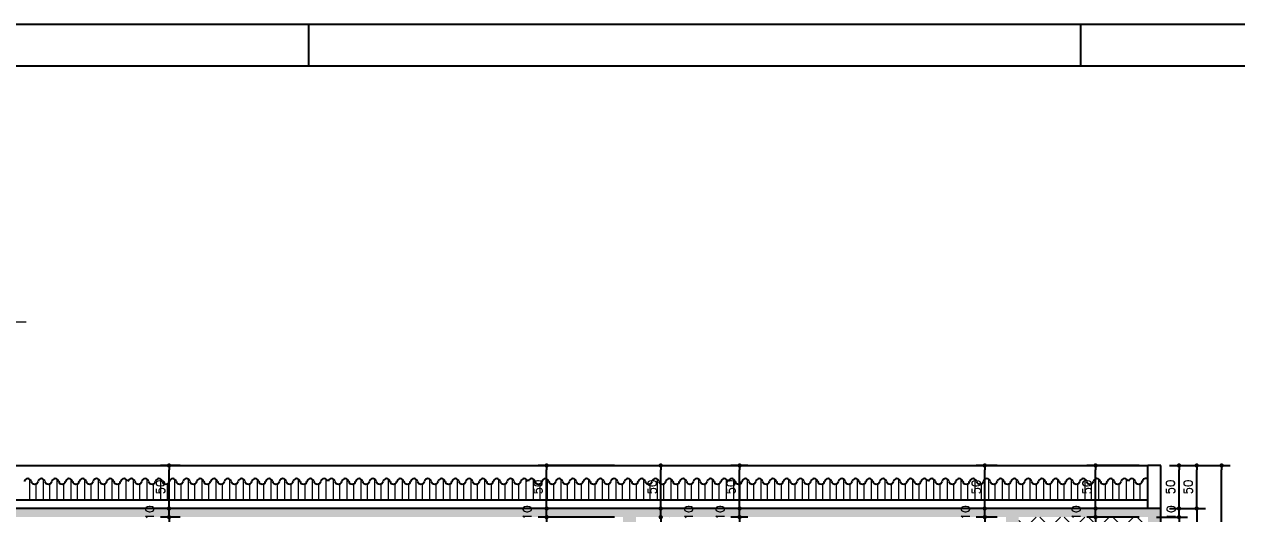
# Model space of a CAD drawing. Header units: inches. Extents: x 580771 to 672494, y 7715997 to 7829530.
# Drawn here: x 654479 to 655888, y 7719885 to 7720454 of the extents above; entities that cross this region are included whole.
import ezdxf

# ---------------------------------------------------------------- set-up
doc = ezdxf.new("R2010")
doc.units = ezdxf.units.IN
doc.header["$MEASUREMENT"] = 0
doc.header["$PDMODE"] = 2
for name, color, linetype, lineweight in [('ARQ-01', 1, 'Continuous', 13), ('COTAS', 7, 'Continuous', 0), ('LINHAS FINAS', 1, 'Continuous', 9)]:
    doc.layers.add(name, color=color, linetype=linetype, lineweight=lineweight)
for name, color, linetype in [('Block1', 1, 'Continuous'), ('NIVEL', 2, 'Continuous'), ('P01', 1, 'Continuous'), ('P02', 2, 'Continuous'), ('parede', 6, 'Continuous')]:
    doc.layers.add(name, color=color, linetype=linetype)
doc.styles.add('R80E50', font='romans.shx', dxfattribs={"height": 10})
doc.dimstyles.new('ARQ50', dxfattribs={"dimscale": 50, "dimtxt": 10, "dimasz": 0.1, "dimexe": 0.2, "dimexo": 0.2, "dimgap": 0.1, "dimtad": 1, "dimdec": 0, "dimzin": 12, "dimdsep": 46, "dimtxsty": 'R80E50', "dimblk1": 'DOT', "dimblk2": 'DOT', "dimsah": 1, "dimcen": 0.4, "dimclrd": 15, "dimclre": 15, "dimclrt": 3, "dimadec": 0, "dimazin": 0, "dimtfac": 1, "dimtdec": 0, "dimtmove": 2, "dimatfit": 3, "dimldrblk": 'DOT', "dimfxl": 0.2, "dimtolj": 1, "dimtzin": 12, "dimarcsym": 0})

# ---------------------------------------------------------------- blocks, each defined once
blk = doc.blocks.new('A0')
at = {"color": 0}
blk.add_lwpolyline([(2.5, 1), (2.5, 83.1), (117.9, 83.1), (117.9, 1)], close=True, dxfattribs=at)
at = {"layer": 'P02'}
blk.add_lwpolyline([(0, 0), (0, 84.1), (118.9, 84.1), (118.9, 0)], close=True, dxfattribs=at)
for points in [[(81.9, 84.1), (81.9, 83.1)], [(100.4, 84.1), (100.4, 83.1)]]:
    blk.add_lwpolyline(points, dxfattribs=at)
blk = doc.blocks.new('_DOT')
at = {"color": 0, "linetype": 'ByBlock'}
blk.add_line((-0.5, 0), (-1, 0), dxfattribs=at)
at = {"color": 0, "linetype": 'ByBlock', "const_width": 0.5}
blk.add_lwpolyline([(-0.25, 0, 1), (0.25, 0, 1)], format="xyb", close=True, dxfattribs=at)
blk = doc.blocks.new('*D566')
at = {"layer": 'Defpoints', "color": 0, "transparency": 16777216}
for p in [(655799.6, 7719891.6), (655820.8, 7719891.6), (655784.6, 7719881.6)]:
    blk.add_point(p, dxfattribs=at)
at = {"layer": 'parede', "color": 15, "lineweight": -2, "transparency": 16777216}
for p, q in [((655809.6, 7719891.6), (655830.8, 7719891.6)), ((655820.8, 7719896.6), (655820.8, 7719901.6)), ((655820.8, 7719881.6), (655820.8, 7719891.6)), ((655794.6, 7719881.6), (655830.8, 7719881.6)), ((655820.8, 7719876.6), (655820.8, 7719871.6))]:
    blk.add_line(p, q, dxfattribs=at)
at = {"layer": 'parede', "color": 15, "lineweight": -2, "transparency": 16777216, "xscale": 5, "yscale": 5, "zscale": 5}
for p, rotation in [((655820.8, 7719891.6), 270), ((655820.8, 7719881.6), 90)]:
    blk.add_blockref('_DOT', p, dxfattribs=dict(at, rotation=rotation))
at = {"layer": 'parede', "color": 3, "transparency": 16777216, "insert": (655811.7, 7719886.6), "char_height": 10, "attachment_point": 5, "rotation": 90, "style": 'R80E50'}
blk.add_mtext('\\A1;10', dxfattribs=at)
blk = doc.blocks.new('*D567')
at = {"layer": 'Defpoints', "color": 0, "transparency": 16777216}
for p in [(655799.6, 7719941.6), (655820.8, 7719941.6), (655799.6, 7719891.6)]:
    blk.add_point(p, dxfattribs=at)
at = {"layer": 'parede', "color": 15, "lineweight": -2, "transparency": 16777216}
for p, q in [((655809.6, 7719941.6), (655830.8, 7719941.6)), ((655820.8, 7719896.6), (655820.8, 7719936.6)), ((655809.6, 7719891.6), (655830.8, 7719891.6))]:
    blk.add_line(p, q, dxfattribs=at)
at = {"layer": 'parede', "color": 15, "lineweight": -2, "transparency": 16777216, "xscale": 5, "yscale": 5, "zscale": 5}
for p, rotation in [((655820.8, 7719941.6), 90), ((655820.8, 7719891.6), 270)]:
    blk.add_blockref('_DOT', p, dxfattribs=dict(at, rotation=rotation))
at = {"layer": 'parede', "color": 3, "transparency": 16777216, "insert": (655810.8, 7719916.6), "char_height": 10, "attachment_point": 5, "rotation": 90, "style": 'R80E50'}
blk.add_mtext('\\A1;50', dxfattribs=at)
blk = doc.blocks.new('*D568')
at = {"layer": 'Defpoints', "color": 0, "transparency": 16777216}
for p in [(655799.6, 7719891.6), (655799.6, 7719601.6), (655841.4, 7719601.6)]:
    blk.add_point(p, dxfattribs=at)
at = {"layer": 'parede', "color": 15, "lineweight": -2, "transparency": 16777216}
for p, q in [((655809.6, 7719891.6), (655851.4, 7719891.6)), ((655841.4, 7719886.6), (655841.4, 7719606.6)), ((655809.6, 7719601.6), (655851.4, 7719601.6))]:
    blk.add_line(p, q, dxfattribs=at)
at = {"layer": 'parede', "color": 15, "lineweight": -2, "transparency": 16777216, "xscale": 5, "yscale": 5, "zscale": 5}
for p, rotation in [((655841.4, 7719891.6), 90), ((655841.4, 7719601.6), 270)]:
    blk.add_blockref('_DOT', p, dxfattribs=dict(at, rotation=rotation))
at = {"layer": 'parede', "color": 3, "transparency": 16777216, "insert": (655831.4, 7719746.6), "char_height": 10, "attachment_point": 5, "rotation": 90, "style": 'R80E50'}
blk.add_mtext('\\A1;290', dxfattribs=at)
blk = doc.blocks.new('*D569')
at = {"layer": 'Defpoints', "color": 0, "transparency": 16777216}
for p in [(655799.6, 7719941.6), (655841.4, 7719941.6), (655799.6, 7719891.6)]:
    blk.add_point(p, dxfattribs=at)
at = {"layer": 'parede', "color": 15, "lineweight": -2, "transparency": 16777216}
for p, q in [((655809.6, 7719941.6), (655851.4, 7719941.6)), ((655841.4, 7719896.6), (655841.4, 7719936.6)), ((655809.6, 7719891.6), (655851.4, 7719891.6))]:
    blk.add_line(p, q, dxfattribs=at)
at = {"layer": 'parede', "color": 15, "lineweight": -2, "transparency": 16777216, "xscale": 5, "yscale": 5, "zscale": 5}
for p, rotation in [((655841.4, 7719941.6), 90), ((655841.4, 7719891.6), 270)]:
    blk.add_blockref('_DOT', p, dxfattribs=dict(at, rotation=rotation))
at = {"layer": 'parede', "color": 3, "transparency": 16777216, "insert": (655831.4, 7719916.6), "char_height": 10, "attachment_point": 5, "rotation": 90, "style": 'R80E50'}
blk.add_mtext('\\A1;50', dxfattribs=at)
blk = doc.blocks.new('*D571')
at = {"layer": 'Defpoints', "color": 0, "transparency": 16777216}
for p in [(655799.6, 7719941.6), (655870.3, 7719941.6), (655799.6, 7719296.6)]:
    blk.add_point(p, dxfattribs=at)
at = {"layer": 'parede', "color": 15, "lineweight": -2, "transparency": 16777216}
for p, q in [((655809.6, 7719941.6), (655880.3, 7719941.6)), ((655870.3, 7719301.6), (655870.3, 7719936.6)), ((655809.6, 7719296.6), (655880.3, 7719296.6))]:
    blk.add_line(p, q, dxfattribs=at)
at = {"layer": 'parede', "color": 15, "lineweight": -2, "transparency": 16777216, "xscale": 5, "yscale": 5, "zscale": 5}
for p, rotation in [((655870.3, 7719941.6), 90), ((655870.3, 7719296.6), 270)]:
    blk.add_blockref('_DOT', p, dxfattribs=dict(at, rotation=rotation))
at = {"layer": 'parede', "color": 3, "transparency": 16777216, "insert": (655860.3, 7719619.1), "char_height": 10, "attachment_point": 5, "rotation": 90, "style": 'R80E50'}
blk.add_mtext('\\A1;645', dxfattribs=at)
blk = doc.blocks.new('*D581')
at = {"layer": 'Defpoints', "color": 0, "transparency": 16777216}
for p in [(655723.8, 7719891.6), (655784.6, 7719891.6), (655784.6, 7719881.6)]:
    blk.add_point(p, dxfattribs=at)
at = {"layer": 'parede', "color": 15, "lineweight": -2, "transparency": 16777216}
for p, q in [((655774.6, 7719891.6), (655713.8, 7719891.6)), ((655723.8, 7719896.6), (655723.8, 7719901.6)), ((655723.8, 7719881.6), (655723.8, 7719891.6)), ((655774.6, 7719881.6), (655713.8, 7719881.6)), ((655723.8, 7719876.6), (655723.8, 7719871.6))]:
    blk.add_line(p, q, dxfattribs=at)
at = {"layer": 'parede', "color": 15, "lineweight": -2, "transparency": 16777216, "xscale": 5, "yscale": 5, "zscale": 5}
for p, rotation in [((655723.8, 7719891.6), 270), ((655723.8, 7719881.6), 90)]:
    blk.add_blockref('_DOT', p, dxfattribs=dict(at, rotation=rotation))
at = {"layer": 'parede', "color": 3, "transparency": 16777216, "insert": (655701.3, 7719886.6), "char_height": 10, "attachment_point": 5, "rotation": 90, "style": 'R80E50'}
blk.add_mtext('\\A1;10', dxfattribs=at)
blk = doc.blocks.new('*D582')
at = {"layer": 'Defpoints', "color": 0, "transparency": 16777216}
for p in [(655723.8, 7719941.6), (655784.6, 7719941.6), (655784.6, 7719891.6)]:
    blk.add_point(p, dxfattribs=at)
at = {"layer": 'parede', "color": 15, "lineweight": -2, "transparency": 16777216}
for p, q in [((655774.6, 7719941.6), (655713.8, 7719941.6)), ((655723.8, 7719896.6), (655723.8, 7719936.6)), ((655774.6, 7719891.6), (655713.8, 7719891.6))]:
    blk.add_line(p, q, dxfattribs=at)
at = {"layer": 'parede', "color": 15, "lineweight": -2, "transparency": 16777216, "xscale": 5, "yscale": 5, "zscale": 5}
for p, rotation in [((655723.8, 7719941.6), 90), ((655723.8, 7719891.6), 270)]:
    blk.add_blockref('_DOT', p, dxfattribs=dict(at, rotation=rotation))
at = {"layer": 'parede', "color": 3, "transparency": 16777216, "insert": (655713.8, 7719916.6), "char_height": 10, "attachment_point": 5, "rotation": 90, "style": 'R80E50'}
blk.add_mtext('\\A1;50', dxfattribs=at)
blk = doc.blocks.new('*D586')
at = {"layer": 'Defpoints', "color": 0, "transparency": 16777216}
for p in [(655595.1, 7719891.6), (655619.6, 7719891.6), (655619.6, 7719881.6)]:
    blk.add_point(p, dxfattribs=at)
at = {"layer": 'parede', "color": 15, "lineweight": -2, "transparency": 16777216}
for p, q in [((655609.6, 7719891.6), (655585.1, 7719891.6)), ((655595.1, 7719896.6), (655595.1, 7719901.6)), ((655595.1, 7719881.6), (655595.1, 7719891.6)), ((655609.6, 7719881.6), (655585.1, 7719881.6)), ((655595.1, 7719876.6), (655595.1, 7719871.6))]:
    blk.add_line(p, q, dxfattribs=at)
at = {"layer": 'parede', "color": 15, "lineweight": -2, "transparency": 16777216, "xscale": 5, "yscale": 5, "zscale": 5}
for p, rotation in [((655595.1, 7719891.6), 270), ((655595.1, 7719881.6), 90)]:
    blk.add_blockref('_DOT', p, dxfattribs=dict(at, rotation=rotation))
at = {"layer": 'parede', "color": 3, "transparency": 16777216, "insert": (655572.6, 7719886.6), "char_height": 10, "attachment_point": 5, "rotation": 90, "style": 'R80E50'}
blk.add_mtext('\\A1;10', dxfattribs=at)
blk = doc.blocks.new('*D587')
at = {"layer": 'Defpoints', "color": 0, "transparency": 16777216}
for p in [(655595.1, 7719941.6), (655619.6, 7719941.6), (655619.6, 7719891.6)]:
    blk.add_point(p, dxfattribs=at)
at = {"layer": 'parede', "color": 15, "lineweight": -2, "transparency": 16777216}
for p, q in [((655609.6, 7719941.6), (655585.1, 7719941.6)), ((655595.1, 7719896.6), (655595.1, 7719936.6)), ((655609.6, 7719891.6), (655585.1, 7719891.6))]:
    blk.add_line(p, q, dxfattribs=at)
at = {"layer": 'parede', "color": 15, "lineweight": -2, "transparency": 16777216, "xscale": 5, "yscale": 5, "zscale": 5}
for p, rotation in [((655595.1, 7719941.6), 90), ((655595.1, 7719891.6), 270)]:
    blk.add_blockref('_DOT', p, dxfattribs=dict(at, rotation=rotation))
at = {"layer": 'parede', "color": 3, "transparency": 16777216, "insert": (655585.1, 7719916.6), "char_height": 10, "attachment_point": 5, "rotation": 90, "style": 'R80E50'}
blk.add_mtext('\\A1;50', dxfattribs=at)
blk = doc.blocks.new('*D595')
at = {"layer": 'Defpoints', "color": 0, "transparency": 16777216}
for p in [(655310.1, 7719891.6), (655329.6, 7719891.6), (655329.6, 7719881.6)]:
    blk.add_point(p, dxfattribs=at)
at = {"layer": 'parede', "color": 15, "lineweight": -2, "transparency": 16777216}
for p, q in [((655319.6, 7719891.6), (655300.1, 7719891.6)), ((655310.1, 7719896.6), (655310.1, 7719901.6)), ((655310.1, 7719881.6), (655310.1, 7719891.6)), ((655319.6, 7719881.6), (655300.1, 7719881.6)), ((655310.1, 7719876.6), (655310.1, 7719871.6))]:
    blk.add_line(p, q, dxfattribs=at)
at = {"layer": 'parede', "color": 15, "lineweight": -2, "transparency": 16777216, "xscale": 5, "yscale": 5, "zscale": 5}
for p, rotation in [((655310.1, 7719891.6), 270), ((655310.1, 7719881.6), 90)]:
    blk.add_blockref('_DOT', p, dxfattribs=dict(at, rotation=rotation))
at = {"layer": 'parede', "color": 3, "transparency": 16777216, "insert": (655287.6, 7719886.6), "char_height": 10, "attachment_point": 5, "rotation": 90, "style": 'R80E50'}
blk.add_mtext('\\A1;10', dxfattribs=at)
blk = doc.blocks.new('*D596')
at = {"layer": 'Defpoints', "color": 0, "transparency": 16777216}
for p in [(655310.1, 7719941.6), (655329.6, 7719941.6), (655329.6, 7719891.6)]:
    blk.add_point(p, dxfattribs=at)
at = {"layer": 'parede', "color": 15, "lineweight": -2, "transparency": 16777216}
for p, q in [((655319.6, 7719941.6), (655300.1, 7719941.6)), ((655310.1, 7719896.6), (655310.1, 7719936.6)), ((655319.6, 7719891.6), (655300.1, 7719891.6))]:
    blk.add_line(p, q, dxfattribs=at)
at = {"layer": 'parede', "color": 15, "lineweight": -2, "transparency": 16777216, "xscale": 5, "yscale": 5, "zscale": 5}
for p, rotation in [((655310.1, 7719941.6), 90), ((655310.1, 7719891.6), 270)]:
    blk.add_blockref('_DOT', p, dxfattribs=dict(at, rotation=rotation))
at = {"layer": 'parede', "color": 3, "transparency": 16777216, "insert": (655300.1, 7719916.6), "char_height": 10, "attachment_point": 5, "rotation": 90, "style": 'R80E50'}
blk.add_mtext('\\A1;50', dxfattribs=at)
blk = doc.blocks.new('*D601')
at = {"layer": 'Defpoints', "color": 0, "transparency": 16777216}
for p in [(655218.5, 7719891.6), (655218.5, 7719891.6), (655218.5, 7719881.6)]:
    blk.add_point(p, dxfattribs=at)
at = {"layer": 'parede', "color": 15, "lineweight": -2, "transparency": 16777216}
for p, q in [((655218.5, 7719896.6), (655218.5, 7719901.6)), ((655218.5, 7719881.6), (655218.5, 7719891.6)), ((655228.5, 7719891.6), (655228.5, 7719891.6)), ((655228.5, 7719881.6), (655228.5, 7719881.6)), ((655218.5, 7719876.6), (655218.5, 7719871.6))]:
    blk.add_line(p, q, dxfattribs=at)
at = {"layer": 'parede', "color": 15, "lineweight": -2, "transparency": 16777216, "xscale": 5, "yscale": 5, "zscale": 5}
for p, rotation in [((655218.5, 7719891.6), 270), ((655218.5, 7719881.6), 90)]:
    blk.add_blockref('_DOT', p, dxfattribs=dict(at, rotation=rotation))
at = {"layer": 'parede', "color": 3, "transparency": 16777216, "insert": (655251, 7719886.6), "char_height": 10, "attachment_point": 5, "rotation": 90, "style": 'R80E50'}
blk.add_mtext('\\A1;10', dxfattribs=at)
blk = doc.blocks.new('*D602')
at = {"layer": 'Defpoints', "color": 0, "transparency": 16777216}
for p in [(655218.5, 7719941.6), (655218.5, 7719941.6), (655218.5, 7719891.6)]:
    blk.add_point(p, dxfattribs=at)
at = {"layer": 'parede', "color": 15, "lineweight": -2, "transparency": 16777216}
for p, q in [((655218.5, 7719896.6), (655218.5, 7719936.6)), ((655228.5, 7719941.6), (655228.5, 7719941.6)), ((655228.5, 7719891.6), (655228.5, 7719891.6))]:
    blk.add_line(p, q, dxfattribs=at)
at = {"layer": 'parede', "color": 15, "lineweight": -2, "transparency": 16777216, "xscale": 5, "yscale": 5, "zscale": 5}
for p, rotation in [((655218.5, 7719941.6), 90), ((655218.5, 7719891.6), 270)]:
    blk.add_blockref('_DOT', p, dxfattribs=dict(at, rotation=rotation))
at = {"layer": 'parede', "color": 3, "transparency": 16777216, "insert": (655208.5, 7719916.6), "char_height": 10, "attachment_point": 5, "rotation": 90, "style": 'R80E50'}
blk.add_mtext('\\A1;50', dxfattribs=at)
blk = doc.blocks.new('*D504')
at = {"layer": 'Defpoints', "color": 0, "transparency": 16777216}
for p in [(655085.9, 7719891.6), (655174.6, 7719891.6), (655174.6, 7719881.6)]:
    blk.add_point(p, dxfattribs=at)
at = {"layer": 'parede', "color": 15, "lineweight": -2, "transparency": 16777216}
for p, q in [((655164.6, 7719891.6), (655075.9, 7719891.6)), ((655085.9, 7719896.6), (655085.9, 7719901.6)), ((655085.9, 7719881.6), (655085.9, 7719891.6)), ((655164.6, 7719881.6), (655075.9, 7719881.6)), ((655085.9, 7719876.6), (655085.9, 7719871.6))]:
    blk.add_line(p, q, dxfattribs=at)
at = {"layer": 'parede', "color": 15, "lineweight": -2, "transparency": 16777216, "xscale": 5, "yscale": 5, "zscale": 5}
for p, rotation in [((655085.9, 7719891.6), 270), ((655085.9, 7719881.6), 90)]:
    blk.add_blockref('_DOT', p, dxfattribs=dict(at, rotation=rotation))
at = {"layer": 'parede', "color": 3, "transparency": 16777216, "insert": (655063.4, 7719886.6), "char_height": 10, "attachment_point": 5, "rotation": 90, "style": 'R80E50'}
blk.add_mtext('\\A1;10', dxfattribs=at)
blk = doc.blocks.new('*D505')
at = {"layer": 'Defpoints', "color": 0, "transparency": 16777216}
for p in [(655085.9, 7719941.6), (655174.6, 7719941.6), (655174.6, 7719891.6)]:
    blk.add_point(p, dxfattribs=at)
at = {"layer": 'parede', "color": 15, "lineweight": -2, "transparency": 16777216}
for p, q in [((655164.6, 7719941.6), (655075.9, 7719941.6)), ((655085.9, 7719896.6), (655085.9, 7719936.6)), ((655164.6, 7719891.6), (655075.9, 7719891.6))]:
    blk.add_line(p, q, dxfattribs=at)
at = {"layer": 'parede', "color": 15, "lineweight": -2, "transparency": 16777216, "xscale": 5, "yscale": 5, "zscale": 5}
for p, rotation in [((655085.9, 7719941.6), 90), ((655085.9, 7719891.6), 270)]:
    blk.add_blockref('_DOT', p, dxfattribs=dict(at, rotation=rotation))
at = {"layer": 'parede', "color": 3, "transparency": 16777216, "insert": (655075.9, 7719916.6), "char_height": 10, "attachment_point": 5, "rotation": 90, "style": 'R80E50'}
blk.add_mtext('\\A1;50', dxfattribs=at)
blk = doc.blocks.new('*D511')
at = {"layer": 'Defpoints', "color": 0, "transparency": 16777216}
for p in [(654647.1, 7719891.6), (654670.2, 7719891.6), (654670.2, 7719881.6)]:
    blk.add_point(p, dxfattribs=at)
at = {"layer": 'parede', "color": 15, "lineweight": -2, "transparency": 16777216}
for p, q in [((654660.2, 7719891.6), (654637.1, 7719891.6)), ((654647.1, 7719896.6), (654647.1, 7719901.6)), ((654647.1, 7719881.6), (654647.1, 7719891.6)), ((654660.2, 7719881.6), (654637.1, 7719881.6)), ((654647.1, 7719876.6), (654647.1, 7719871.6))]:
    blk.add_line(p, q, dxfattribs=at)
at = {"layer": 'parede', "color": 15, "lineweight": -2, "transparency": 16777216, "xscale": 5, "yscale": 5, "zscale": 5}
for p, rotation in [((654647.1, 7719891.6), 270), ((654647.1, 7719881.6), 90)]:
    blk.add_blockref('_DOT', p, dxfattribs=dict(at, rotation=rotation))
at = {"layer": 'parede', "color": 3, "transparency": 16777216, "insert": (654624.6, 7719886.6), "char_height": 10, "attachment_point": 5, "rotation": 90, "style": 'R80E50'}
blk.add_mtext('\\A1;10', dxfattribs=at)
blk = doc.blocks.new('*D512')
at = {"layer": 'Defpoints', "color": 0, "transparency": 16777216}
for p in [(654647.1, 7719941.6), (654670.2, 7719941.6), (654670.2, 7719891.6)]:
    blk.add_point(p, dxfattribs=at)
at = {"layer": 'parede', "color": 15, "lineweight": -2, "transparency": 16777216}
for p, q in [((654660.2, 7719941.6), (654637.1, 7719941.6)), ((654647.1, 7719896.6), (654647.1, 7719936.6)), ((654660.2, 7719891.6), (654637.1, 7719891.6))]:
    blk.add_line(p, q, dxfattribs=at)
at = {"layer": 'parede', "color": 15, "lineweight": -2, "transparency": 16777216, "xscale": 5, "yscale": 5, "zscale": 5}
for p, rotation in [((654647.1, 7719941.6), 90), ((654647.1, 7719891.6), 270)]:
    blk.add_blockref('_DOT', p, dxfattribs=dict(at, rotation=rotation))
at = {"layer": 'parede', "color": 3, "transparency": 16777216, "insert": (654637.1, 7719916.6), "char_height": 10, "attachment_point": 5, "rotation": 90, "style": 'R80E50'}
blk.add_mtext('\\A1;50', dxfattribs=at)

msp = doc.modelspace()

# ---------------------------------------------------------------- hatches: boundary and pattern name
at = {"layer": 'ARQ-01'}
h = msp.add_hatch(dxfattribs=at)
h.set_pattern_fill('_USER', color=256, scale=20, angle=45, style=0, double=1, pattern_type=0)
h.set_pattern_definition([(45, (-9023.35, -33683.601), (-14.142135624, 14.142135624), []), (135, (-9023.35, -33683.601), (-14.142135624, -14.142135624), [])])
h.paths.add_polyline_path([(655784.612, 7719689.579), (655736.612, 7719689.579), (655736.612, 7719676.579), (655734.612, 7719676.579), (655734.612, 7719691.579), (655768.442, 7719691.579), (655770.63, 7719692.579), (655770.63, 7719693.546, 0.19891237), (655770.571, 7719693.688), (655769.18, 7719695.079), (655768.826, 7719694.726), (655765.291, 7719698.261, -0.14109924), (655768.473, 7719701.443), (655770.88, 7719699.036), (655770.88, 7719701.579), (655771.38, 7719701.579, 0.19891237), (655768.744, 7719707.943), (655761.673, 7719715.014), (655760.63, 7719716.057, 0.66458174), (655756.38, 7719714.271), (655756.38, 7719712.579), (655756.63, 7719712.579), (655756.63, 7719711.579), (655754.13, 7719711.579), (655754.13, 7719712.579), (655754.38, 7719712.579), (655754.38, 7719714.271, -0.66617891), (655762.044, 7719717.471), (655763.087, 7719716.428), (655770.158, 7719709.357, -0.19891237), (655773.38, 7719701.579), (655773.88, 7719700.579), (655773.88, 7719695.219, -0.12701665), (655774.13, 7719694.251), (655774.13, 7719692.579), (655776.317, 7719691.579), (655782.612, 7719691.579), (655782.612, 7719706.579), (655784.612, 7719706.579), (655784.612, 7719751.579), (655634.612, 7719751.579), (655634.612, 7719601.579), (655668.794, 7719601.579), (655665.794, 7719608.579), (655668.794, 7719608.579), (655668.794, 7719619.388, -0.41421356), (655660.394, 7719627.788, -1), (655677.194, 7719627.788, -0.41421356), (655668.794, 7719619.388), (655668.794, 7719608.579), (655671.794, 7719608.579), (655668.794, 7719601.579), (655784.612, 7719601.579)])
h.paths.add_polyline_path([(655784.612, 7719881.579), (655634.612, 7719881.579), (655634.612, 7719811.579), (655766.079, 7719811.579), (655767.837, 7719815.095, -0.28407904), (655775.162, 7719819.622), (655784.612, 7719819.622)])
h.paths.add_polyline_path([(655708.786, 7719586.698), (655708.786, 7719606.46), (655693.786, 7719606.46), (655693.786, 7719586.698)], flags=9)
h.paths.add_polyline_path([(655721.286, 7719661.936), (655721.286, 7719691.222), (655706.286, 7719691.222), (655706.286, 7719661.936)], flags=24)
h.paths.add_polyline_path([(655680.655, 7719604.11), (655713.69, 7719604.11), (655713.69, 7719617.503), (655680.655, 7719617.503)], flags=24)
h.paths.add_polyline_path([(655681.369, 7719616.464), (655720.119, 7719616.464), (655720.119, 7719627.714), (655681.369, 7719627.714)], flags=24)
h.paths.add_polyline_path([(655680.684, 7719626.126), (655706.934, 7719626.126), (655706.934, 7719639.519), (655680.684, 7719639.519)], flags=24)
h.paths.add_polyline_path([(655721.286, 7719835.984), (655721.286, 7719857.174), (655706.286, 7719857.174), (655706.286, 7719835.984)], flags=24)
h.paths.add_polyline_path([(655708.786, 7719876.698), (655708.786, 7719896.46), (655693.786, 7719896.46), (655693.786, 7719876.698)], flags=9)
at = {"layer": 'P01'}
h = msp.add_hatch(dxfattribs=at)
h.set_pattern_fill('AR-CONC', color=256, scale=2)
h.set_pattern_definition([(50, (-9023.35, -33683.601), (14.345203652, -1.2550427), [1.5, -16.5]), (355, (-9023.35, -33683.601), (-2.775026672, 15.043842674), [1.2, -13.2]), (100.45144446, (-9022.154, -33683.706), (11.570176935, 13.78879982), [1.27480384, -14.02284224]), (46.1842, (-9023.35, -33679.601), (21.344826613, -3.310385616), [2.25, -24.75]), (96.6356355, (-9021.57, -33679.877), (18.693238913, 19.482372015), [1.91220684, -21.0342752]), (351.184164, (-9023.35, -33679.601), (18.6932389, 19.482372005), [1.8, -19.80000002]), (21, (-9021.35, -33680.601), (11.938141042, -8.052377813), [1.5, -16.5]), (326, (-9021.35, -33680.601), (4.866306638, 14.5030009), [1.2, -13.2]), (71.45144474, (-9020.355, -33681.272), (16.804447535, 6.450623056), [1.2748038, -14.02284224]), (37.5, (-9023.3495, -33683.6013), (0.2431971063, 6.6578770766), [0, -13.04, 0, -13.4, 0, -13.25]), (7.5, (-9023.3495, -33683.601), (5.261390749, 7.8882342376), [0, -7.64, 0, -12.74, 0, -5.05]), (327.5, (-9027.8095, -33683.6013), (10.6764487234, -0.4510974347), [0, -5, 0, -15.6, 0, -20.7]), (317.5, (-9029.8095, -33683.601), (11.663723387, 2.002099647), [0, -6.5, 0, -10.36, 0, -14.7])])
h.paths.add_polyline_path([(655799.612, 7719891.579), (652639.612, 7719891.579), (652639.612, 7719941.579), (652624.612, 7719941.579), (652624.612, 7719881.579), (653124.612, 7719881.579), (653124.612, 7719851.579), (653139.612, 7719851.579), (653139.612, 7719881.579), (653489.612, 7719881.579), (653489.612, 7719851.579), (653504.612, 7719851.579), (653504.612, 7719881.579), (655174.612, 7719881.579), (655174.612, 7719851.579), (655189.612, 7719851.579), (655189.612, 7719881.579), (655619.612, 7719881.579), (655619.612, 7719851.579), (655634.612, 7719851.579), (655634.612, 7719881.579), (655784.612, 7719881.579), (655784.612, 7719851.579), (655799.612, 7719851.579)])
h.paths.add_polyline_path([(655708.786, 7719876.698), (655708.786, 7719896.46), (655693.786, 7719896.46), (655693.786, 7719876.698)], flags=25)
h.paths.add_polyline_path([(655580.062, 7719876.698), (655580.062, 7719896.46), (655565.062, 7719896.46), (655565.062, 7719876.698)], flags=25)
h.paths.add_polyline_path([(655295.113, 7719876.698), (655295.113, 7719896.46), (655280.113, 7719896.46), (655280.113, 7719876.698)], flags=25)
h.paths.add_polyline_path([(655258.477, 7719876.698), (655258.477, 7719896.46), (655243.477, 7719896.46), (655243.477, 7719876.698)], flags=25)
h.paths.add_polyline_path([(655070.915, 7719876.698), (655070.915, 7719896.46), (655055.915, 7719896.46), (655055.915, 7719876.698)], flags=25)
h.paths.add_polyline_path([(654632.056, 7719876.698), (654632.056, 7719896.46), (654617.056, 7719896.46), (654617.056, 7719876.698)], flags=25)
h.paths.add_polyline_path([(654478.787, 7719876.698), (654478.787, 7719896.46), (654463.787, 7719896.46), (654463.787, 7719876.698)], flags=25)
h.paths.add_polyline_path([(654260.652, 7719876.698), (654260.652, 7719896.46), (654245.652, 7719896.46), (654245.652, 7719876.698)], flags=25)
h.paths.add_polyline_path([(654166.454, 7719876.698), (654166.454, 7719896.46), (654151.454, 7719896.46), (654151.454, 7719876.698)], flags=25)
h.paths.add_polyline_path([(653924.803, 7719876.698), (653924.803, 7719896.46), (653909.803, 7719896.46), (653909.803, 7719876.698)], flags=25)
h.paths.add_polyline_path([(653716.402, 7719876.698), (653716.402, 7719896.46), (653701.402, 7719896.46), (653701.402, 7719876.698)], flags=25)
h.paths.add_polyline_path([(653438.758, 7719876.698), (653438.758, 7719896.46), (653423.758, 7719896.46), (653423.758, 7719876.698)], flags=25)
h.paths.add_polyline_path([(653148.23, 7719876.698), (653148.23, 7719896.46), (653133.23, 7719896.46), (653133.23, 7719876.698)], flags=25)

# ---------------------------------------------------------------- linework, layer by layer
at = {"layer": 'Block1'}
msp.add_line((652639.612, 7719901.498), (655784.612, 7719901.498), dxfattribs=at)
at = {"layer": 'COTAS', "color": 1}
for p, q in [((654484.794, 7719926.115), (654484.794, 7719901.498)), ((654492.268, 7719920.038), (654492.268, 7719901.498)), ((654500.794, 7719926.115), (654500.794, 7719901.498)), ((654508.268, 7719920.038), (654508.268, 7719901.498)), ((654516.794, 7719926.115), (654516.794, 7719901.498)), ((654524.268, 7719920.038), (654524.268, 7719901.498)), ((654532.794, 7719926.115), (654532.794, 7719901.498)), ((654540.268, 7719920.038), (654540.268, 7719901.498)), ((654548.794, 7719926.115), (654548.794, 7719901.498)), ((654556.268, 7719920.038), (654556.268, 7719901.498)), ((654564.794, 7719926.115), (654564.794, 7719901.498)), ((654572.268, 7719920.038), (654572.268, 7719901.498)), ((654580.794, 7719926.115), (654580.794, 7719901.498)), ((654588.268, 7719920.038), (654588.268, 7719901.498)), ((654596.794, 7719926.115), (654596.794, 7719901.498)), ((654605.32, 7719926.115), (654605.32, 7719901.498)), ((654612.794, 7719920.038), (654612.794, 7719901.498)), ((654621.32, 7719926.115), (654621.32, 7719901.498)), ((654628.794, 7719920.038), (654628.794, 7719901.498)), ((654637.32, 7719926.115), (654637.32, 7719901.498)), ((654644.794, 7719920.038), (654644.794, 7719901.498)), ((654653.32, 7719926.115), (654653.32, 7719901.498)), ((654660.794, 7719920.038), (654660.794, 7719901.498)), ((654669.32, 7719926.115), (654669.32, 7719901.498)), ((654676.794, 7719920.038), (654676.794, 7719901.498)), ((654685.32, 7719926.115), (654685.32, 7719901.498)), ((654692.794, 7719920.038), (654692.794, 7719901.498)), ((654701.32, 7719926.115), (654701.32, 7719901.498)), ((654708.794, 7719920.038), (654708.794, 7719901.498)), ((654717.32, 7719926.115), (654717.32, 7719901.498)), ((654724.794, 7719920.038), (654724.794, 7719901.498)), ((654733.32, 7719926.115), (654733.32, 7719901.498)), ((654740.794, 7719920.038), (654740.794, 7719901.498)), ((654749.32, 7719926.115), (654749.32, 7719901.498)), ((654756.794, 7719920.038), (654756.794, 7719901.498)), ((654765.32, 7719926.115), (654765.32, 7719901.498)), ((654772.794, 7719920.038), (654772.794, 7719901.498)), ((654781.32, 7719926.115), (654781.32, 7719901.498)), ((654788.794, 7719920.038), (654788.794, 7719901.498)), ((654797.32, 7719926.115), (654797.32, 7719901.498)), ((654804.794, 7719920.038), (654804.794, 7719901.498)), ((654813.32, 7719926.115), (654813.32, 7719901.498)), ((654820.794, 7719920.038), (654820.794, 7719901.498)), ((654829.32, 7719926.115), (654829.32, 7719901.498)), ((654837.846, 7719926.115), (654837.846, 7719901.498)), ((654845.32, 7719920.038), (654845.32, 7719901.498)), ((654853.846, 7719926.115), (654853.846, 7719901.498)), ((654861.32, 7719920.038), (654861.32, 7719901.498)), ((654869.846, 7719926.115), (654869.846, 7719901.498)), ((654877.32, 7719920.038), (654877.32, 7719901.498)), ((654885.846, 7719926.115), (654885.846, 7719901.498)), ((654893.32, 7719920.038), (654893.32, 7719901.498)), ((654901.846, 7719926.115), (654901.846, 7719901.498)), ((654909.32, 7719920.038), (654909.32, 7719901.498)), ((654917.846, 7719926.115), (654917.846, 7719901.498)), ((654925.32, 7719920.038), (654925.32, 7719901.498)), ((654933.846, 7719926.115), (654933.846, 7719901.498)), ((654941.32, 7719920.038), (654941.32, 7719901.498)), ((654949.846, 7719926.115), (654949.846, 7719901.498)), ((654957.32, 7719920.038), (654957.32, 7719901.498)), ((654965.846, 7719926.115), (654965.846, 7719901.498)), ((654973.32, 7719920.038), (654973.32, 7719901.498)), ((654981.846, 7719926.115), (654981.846, 7719901.498)), ((654989.32, 7719920.038), (654989.32, 7719901.498)), ((654997.846, 7719926.115), (654997.846, 7719901.498)), ((655005.32, 7719920.038), (655005.32, 7719901.498)), ((655013.846, 7719926.115), (655013.846, 7719901.498)), ((655021.32, 7719920.038), (655021.32, 7719901.498)), ((655029.846, 7719926.115), (655029.846, 7719901.498)), ((655037.32, 7719920.038), (655037.32, 7719901.498)), ((655045.846, 7719926.115), (655045.846, 7719901.498)), ((655053.32, 7719920.038), (655053.32, 7719901.498)), ((655061.846, 7719926.115), (655061.846, 7719901.498)), ((655070.373, 7719926.115), (655070.373, 7719901.498)), ((655077.846, 7719920.038), (655077.846, 7719901.498)), ((655086.373, 7719926.115), (655086.373, 7719901.498)), ((655093.846, 7719920.038), (655093.846, 7719901.498)), ((655102.373, 7719926.115), (655102.373, 7719901.498)), ((655109.846, 7719920.038), (655109.846, 7719901.498)), ((655118.373, 7719926.115), (655118.373, 7719901.498)), ((655125.846, 7719920.038), (655125.846, 7719901.498)), ((655134.373, 7719926.115), (655134.373, 7719901.498)), ((655141.846, 7719920.038), (655141.846, 7719901.498)), ((655150.373, 7719926.115), (655150.373, 7719901.498)), ((655157.846, 7719920.038), (655157.846, 7719901.498)), ((655166.373, 7719926.115), (655166.373, 7719901.498)), ((655173.846, 7719920.038), (655173.846, 7719901.498)), ((655182.373, 7719926.115), (655182.373, 7719901.498)), ((655189.846, 7719920.038), (655189.846, 7719901.498)), ((655198.373, 7719926.115), (655198.373, 7719901.498)), ((655205.846, 7719920.038), (655205.846, 7719901.498)), ((655214.373, 7719926.115), (655214.373, 7719901.498)), ((655221.846, 7719920.038), (655221.846, 7719901.498)), ((655230.373, 7719926.115), (655230.373, 7719901.498)), ((655237.846, 7719920.038), (655237.846, 7719901.498)), ((655246.373, 7719926.115), (655246.373, 7719901.498)), ((655253.846, 7719920.038), (655253.846, 7719901.498)), ((655262.373, 7719926.115), (655262.373, 7719901.498)), ((655269.846, 7719920.038), (655269.846, 7719901.498)), ((655278.373, 7719926.115), (655278.373, 7719901.498)), ((655285.846, 7719920.038), (655285.846, 7719901.498)), ((655294.373, 7719926.115), (655294.373, 7719901.498)), ((655302.899, 7719926.115), (655302.899, 7719901.498)), ((655310.373, 7719920.038), (655310.373, 7719901.498)), ((655318.899, 7719926.115), (655318.899, 7719901.498)), ((655326.373, 7719920.038), (655326.373, 7719901.498)), ((655334.899, 7719926.115), (655334.899, 7719901.498)), ((655342.373, 7719920.038), (655342.373, 7719901.498)), ((655350.899, 7719926.115), (655350.899, 7719901.498)), ((655358.373, 7719920.038), (655358.373, 7719901.498)), ((655366.899, 7719926.115), (655366.899, 7719901.498)), ((655374.373, 7719920.038), (655374.373, 7719901.498)), ((655382.899, 7719926.115), (655382.899, 7719901.498)), ((655390.373, 7719920.038), (655390.373, 7719901.498)), ((655398.899, 7719926.115), (655398.899, 7719901.498)), ((655406.373, 7719920.038), (655406.373, 7719901.498)), ((655414.899, 7719926.115), (655414.899, 7719901.498)), ((655422.373, 7719920.038), (655422.373, 7719901.498)), ((655430.899, 7719926.115), (655430.899, 7719901.498)), ((655438.373, 7719920.038), (655438.373, 7719901.498)), ((655446.899, 7719926.115), (655446.899, 7719901.498)), ((655454.373, 7719920.038), (655454.373, 7719901.498)), ((655462.899, 7719926.115), (655462.899, 7719901.498)), ((655470.373, 7719920.038), (655470.373, 7719901.498)), ((655478.899, 7719926.115), (655478.899, 7719901.498)), ((655486.373, 7719920.038), (655486.373, 7719901.498)), ((655494.899, 7719926.115), (655494.899, 7719901.498)), ((655502.373, 7719920.038), (655502.373, 7719901.498)), ((655510.899, 7719926.115), (655510.899, 7719901.498)), ((655518.373, 7719920.038), (655518.373, 7719901.498)), ((655526.899, 7719926.115), (655526.899, 7719901.498)), ((655535.425, 7719926.115), (655535.425, 7719901.498)), ((655542.899, 7719920.038), (655542.899, 7719901.498)), ((655551.425, 7719926.115), (655551.425, 7719901.498)), ((655558.899, 7719920.038), (655558.899, 7719901.498)), ((655567.425, 7719926.115), (655567.425, 7719901.498)), ((655574.899, 7719920.038), (655574.899, 7719901.498)), ((655583.425, 7719926.115), (655583.425, 7719901.498)), ((655590.899, 7719920.038), (655590.899, 7719901.498)), ((655599.425, 7719926.115), (655599.425, 7719901.498)), ((655606.899, 7719920.038), (655606.899, 7719901.498)), ((655615.425, 7719926.115), (655615.425, 7719901.498)), ((655622.899, 7719920.038), (655622.899, 7719901.498)), ((655631.425, 7719926.115), (655631.425, 7719901.498)), ((655638.899, 7719920.038), (655638.899, 7719901.498)), ((655647.425, 7719926.115), (655647.425, 7719901.498)), ((655654.899, 7719920.038), (655654.899, 7719901.498)), ((655663.425, 7719926.115), (655663.425, 7719901.498)), ((655670.899, 7719920.038), (655670.899, 7719901.498)), ((655679.425, 7719926.115), (655679.425, 7719901.498)), ((655686.899, 7719920.038), (655686.899, 7719901.498)), ((655695.425, 7719926.115), (655695.425, 7719901.498)), ((655702.899, 7719920.038), (655702.899, 7719901.498)), ((655711.425, 7719926.115), (655711.425, 7719901.498)), ((655718.899, 7719920.038), (655718.899, 7719901.498)), ((655727.425, 7719926.115), (655727.425, 7719901.498)), ((655734.899, 7719920.038), (655734.899, 7719901.498)), ((655743.425, 7719926.115), (655743.425, 7719901.498)), ((655750.899, 7719920.038), (655750.899, 7719901.498)), ((655759.425, 7719926.115), (655759.425, 7719901.498)), ((655767.952, 7719926.115), (655767.952, 7719901.498)), ((655775.425, 7719920.038), (655775.425, 7719901.498)), ((655783.952, 7719926.115), (655783.952, 7719901.498))]:
    msp.add_line(p, q, dxfattribs=at)
at = {"layer": 'LINHAS FINAS', "lineweight": 5}
msp.add_lwpolyline([(654214.748, 7720007.267), (654306.563, 7720108.365), (654481.171, 7720108.365)], dxfattribs=at)
at = {"layer": 'NIVEL'}
msp.add_line((654319.612, 7719941.579), (655784.612, 7719941.579), dxfattribs=at)
at = {"layer": 'parede'}
for p, q in [((655799.612, 7719941.579), (655784.612, 7719941.579)), ((655784.612, 7719891.579), (655784.612, 7719941.579)), ((655799.612, 7719286.579), (655799.612, 7719941.579)), ((655799.612, 7719891.579), (652639.612, 7719891.579))]:
    msp.add_line(p, q, dxfattribs=at)
at = {"layer": 'parede', "color": 3}
for centre, start, end in [((654482.835, 7719922.25), 12.680384, 167.319616), ((654490.835, 7719924.05), 192.680384, 347.319616), ((654498.835, 7719922.25), 12.680384, 167.319616), ((654506.835, 7719924.05), 192.680384, 347.319616), ((654514.835, 7719922.25), 12.680384, 167.319616), ((654522.835, 7719924.05), 192.680384, 347.319616), ((654530.835, 7719922.25), 12.680384, 167.319616), ((654538.835, 7719924.05), 192.680384, 347.319616), ((654546.835, 7719922.25), 12.680384, 167.319616), ((654554.835, 7719924.05), 192.680384, 347.319616), ((654562.835, 7719922.25), 12.680384, 167.319616), ((654570.835, 7719924.05), 192.680384, 347.319616), ((654578.835, 7719922.25), 12.680384, 167.319616), ((654586.835, 7719924.05), 192.680384, 347.319616), ((654594.835, 7719922.25), 12.680384, 167.319616), ((654603.361, 7719922.25), 12.680384, 167.319616), ((654611.361, 7719924.05), 192.680384, 347.319616), ((654619.361, 7719922.25), 12.680384, 167.319616), ((654627.361, 7719924.05), 192.680384, 347.319616), ((654635.361, 7719922.25), 12.680384, 167.319616), ((654643.361, 7719924.05), 192.680384, 347.319616), ((654651.361, 7719922.25), 12.680384, 167.319616), ((654659.361, 7719924.05), 192.680384, 347.319616), ((654667.361, 7719922.25), 12.680384, 167.319616), ((654675.361, 7719924.05), 192.680384, 347.319616), ((654683.361, 7719922.25), 12.680384, 167.319616), ((654691.361, 7719924.05), 192.680384, 347.319616), ((654699.361, 7719922.25), 12.680384, 167.319616), ((654707.361, 7719924.05), 192.680384, 347.319616), ((654715.361, 7719922.25), 12.680384, 167.319616), ((654723.361, 7719924.05), 192.680384, 347.319616), ((654731.361, 7719922.25), 12.680384, 167.319616), ((654739.361, 7719924.05), 192.680384, 347.319616), ((654747.361, 7719922.25), 12.680384, 167.319616), ((654755.361, 7719924.05), 192.680384, 347.319616), ((654763.361, 7719922.25), 12.680384, 167.319616), ((654771.361, 7719924.05), 192.680384, 347.319616), ((654779.361, 7719922.25), 12.680384, 167.319616), ((654787.361, 7719924.05), 192.680384, 347.319616), ((654795.361, 7719922.25), 12.680384, 167.319616), ((654803.361, 7719924.05), 192.680384, 347.319616), ((654811.361, 7719922.25), 12.680384, 167.319616), ((654819.361, 7719924.05), 192.680384, 347.319616), ((654827.361, 7719922.25), 12.680384, 167.319616), ((654835.887, 7719922.25), 12.680384, 167.319616), ((654843.887, 7719924.05), 192.680384, 347.319616), ((654851.887, 7719922.25), 12.680384, 167.319616), ((654859.887, 7719924.05), 192.680384, 347.319616), ((654867.887, 7719922.25), 12.680384, 167.319616), ((654875.887, 7719924.05), 192.680384, 347.319616), ((654883.887, 7719922.25), 12.680384, 167.319616), ((654891.887, 7719924.05), 192.680384, 347.319616), ((654899.887, 7719922.25), 12.680384, 167.319616), ((654907.887, 7719924.05), 192.680384, 347.319616), ((654915.887, 7719922.25), 12.680384, 167.319616), ((654923.887, 7719924.05), 192.680384, 347.319616), ((654931.887, 7719922.25), 12.680384, 167.319616), ((654939.887, 7719924.05), 192.680384, 347.319616), ((654947.887, 7719922.25), 12.680384, 167.319616), ((654955.887, 7719924.05), 192.680384, 347.319616), ((654963.887, 7719922.25), 12.680384, 167.319616), ((654971.887, 7719924.05), 192.680384, 347.319616), ((654979.887, 7719922.25), 12.680384, 167.319616), ((654987.887, 7719924.05), 192.680384, 347.319616), ((654995.887, 7719922.25), 12.680384, 167.319616), ((655003.887, 7719924.05), 192.680384, 347.319616), ((655011.887, 7719922.25), 12.680384, 167.319616), ((655019.887, 7719924.05), 192.680384, 347.319616), ((655027.887, 7719922.25), 12.680384, 167.319616), ((655035.887, 7719924.05), 192.680384, 347.319616), ((655043.887, 7719922.25), 12.680384, 167.319616), ((655051.887, 7719924.05), 192.680384, 347.319616), ((655059.887, 7719922.25), 12.680384, 167.319616), ((655068.413, 7719922.25), 12.680384, 167.319616), ((655076.413, 7719924.05), 192.680384, 347.319616), ((655084.413, 7719922.25), 12.680384, 167.319616), ((655092.413, 7719924.05), 192.680384, 347.319616), ((655100.413, 7719922.25), 12.680384, 167.319616), ((655108.413, 7719924.05), 192.680384, 347.319616), ((655116.413, 7719922.25), 12.680384, 167.319616), ((655124.413, 7719924.05), 192.680384, 347.319616), ((655132.413, 7719922.25), 12.680384, 167.319616), ((655140.413, 7719924.05), 192.680384, 347.319616), ((655148.413, 7719922.25), 12.680384, 167.319616), ((655156.413, 7719924.05), 192.680384, 347.319616), ((655164.413, 7719922.25), 12.680384, 167.319616), ((655172.413, 7719924.05), 192.680384, 347.319616), ((655180.413, 7719922.25), 12.680384, 167.319616), ((655188.413, 7719924.05), 192.680384, 347.319616), ((655196.413, 7719922.25), 12.680384, 167.319616), ((655204.413, 7719924.05), 192.680384, 347.319616), ((655212.413, 7719922.25), 12.680384, 167.319616), ((655220.413, 7719924.05), 192.680384, 347.319616), ((655228.413, 7719922.25), 12.680384, 167.319616), ((655236.413, 7719924.05), 192.680384, 347.319616), ((655244.413, 7719922.25), 12.680384, 167.319616), ((655252.413, 7719924.05), 192.680384, 347.319616), ((655260.413, 7719922.25), 12.680384, 167.319616), ((655268.413, 7719924.05), 192.680384, 347.319616), ((655276.413, 7719922.25), 12.680384, 167.319616), ((655284.413, 7719924.05), 192.680384, 347.319616), ((655292.413, 7719922.25), 12.680384, 167.319616), ((655300.94, 7719922.25), 12.680384, 167.319616), ((655308.94, 7719924.05), 192.680384, 347.319616), ((655316.94, 7719922.25), 12.680384, 167.319616), ((655324.94, 7719924.05), 192.680384, 347.319616), ((655332.94, 7719922.25), 12.680384, 167.319616), ((655340.94, 7719924.05), 192.680384, 347.319616), ((655348.94, 7719922.25), 12.680384, 167.319616), ((655356.94, 7719924.05), 192.680384, 347.319616), ((655364.94, 7719922.25), 12.680384, 167.319616), ((655372.94, 7719924.05), 192.680384, 347.319616), ((655380.94, 7719922.25), 12.680384, 167.319616), ((655388.94, 7719924.05), 192.680384, 347.319616), ((655396.94, 7719922.25), 12.680384, 167.319616), ((655404.94, 7719924.05), 192.680384, 347.319616), ((655412.94, 7719922.25), 12.680384, 167.319616), ((655420.94, 7719924.05), 192.680384, 347.319616), ((655428.94, 7719922.25), 12.680384, 167.319616), ((655436.94, 7719924.05), 192.680384, 347.319616), ((655444.94, 7719922.25), 12.680384, 167.319616), ((655452.94, 7719924.05), 192.680384, 347.319616), ((655460.94, 7719922.25), 12.680384, 167.319616), ((655468.94, 7719924.05), 192.680384, 347.319616), ((655476.94, 7719922.25), 12.680384, 167.319616), ((655484.94, 7719924.05), 192.680384, 347.319616), ((655492.94, 7719922.25), 12.680384, 167.319616), ((655500.94, 7719924.05), 192.680384, 347.319616), ((655508.94, 7719922.25), 12.680384, 167.319616), ((655516.94, 7719924.05), 192.680384, 347.319616), ((655524.94, 7719922.25), 12.680384, 167.319616), ((655533.466, 7719922.25), 12.680384, 167.319616), ((655541.466, 7719924.05), 192.680384, 347.319616), ((655549.466, 7719922.25), 12.680384, 167.319616), ((655557.466, 7719924.05), 192.680384, 347.319616), ((655565.466, 7719922.25), 12.680384, 167.319616), ((655573.466, 7719924.05), 192.680384, 347.319616), ((655581.466, 7719922.25), 12.680384, 167.319616), ((655589.466, 7719924.05), 192.680384, 347.319616), ((655597.466, 7719922.25), 12.680384, 167.319616), ((655605.466, 7719924.05), 192.680384, 347.319616), ((655613.466, 7719922.25), 12.680384, 167.319616), ((655621.466, 7719924.05), 192.680384, 347.319616), ((655629.466, 7719922.25), 12.680384, 167.319616), ((655637.466, 7719924.05), 192.680384, 347.319616), ((655645.466, 7719922.25), 12.680384, 167.319616), ((655653.466, 7719924.05), 192.680384, 347.319616), ((655661.466, 7719922.25), 12.680384, 167.319616), ((655669.466, 7719924.05), 192.680384, 347.319616), ((655677.466, 7719922.25), 12.680384, 167.319616), ((655685.466, 7719924.05), 192.680384, 347.319616), ((655693.466, 7719922.25), 12.680384, 167.319616), ((655701.466, 7719924.05), 192.680384, 347.319616), ((655709.466, 7719922.25), 12.680384, 167.319616), ((655717.466, 7719924.05), 192.680384, 347.319616), ((655725.466, 7719922.25), 12.680384, 167.319616), ((655733.466, 7719924.05), 192.680384, 347.319616), ((655741.466, 7719922.25), 12.680384, 167.319616), ((655749.466, 7719924.05), 192.680384, 347.319616), ((655757.466, 7719922.25), 12.680384, 167.319616), ((655765.992, 7719922.25), 12.680384, 167.319616), ((655773.992, 7719924.05), 192.680384, 347.319616), ((655781.992, 7719922.25), 50.280308, 167.319616)]:
    msp.add_arc(centre, 4.1, start, end, dxfattribs=at)

# ---------------------------------------------------------------- block references
at = {"xscale": 48.51000000000931, "yscale": 48.51000000000931, "zscale": 48.51000000000931}
msp.add_blockref('A0', (650836.028, 7716374.704), dxfattribs=at)

# ---------------------------------------------------------------- dimensions: what is measured, and where the dimension line sits
at = {"layer": 'parede'}
for base, p1, p2, picture, middle in [((654647.056, 7719941.579), (654670.16, 7719891.579), (654670.16, 7719941.579), '*D512', (654637.056, 7719916.579)), ((655085.915, 7719941.579), (655174.612, 7719891.579), (655174.612, 7719941.579), '*D505', (655075.915, 7719916.579)), ((655218.477, 7719941.579), (655218.477, 7719891.579), (655218.477, 7719941.579), '*D602', (655208.477, 7719916.579)), ((655310.113, 7719941.579), (655329.612, 7719891.579), (655329.612, 7719941.579), '*D596', (655300.113, 7719916.579)), ((655595.062, 7719941.579), (655619.612, 7719891.579), (655619.612, 7719941.579), '*D587', (655585.062, 7719916.579)), ((655723.786, 7719941.579), (655784.612, 7719891.579), (655784.612, 7719941.579), '*D582', (655713.786, 7719916.579)), ((655820.793, 7719941.579), (655799.612, 7719891.579), (655799.612, 7719941.579), '*D567', (655810.793, 7719916.579)), ((655841.386, 7719941.579), (655799.612, 7719891.579), (655799.612, 7719941.579), '*D569', (655831.386, 7719916.579)), ((655870.283, 7719941.579), (655799.612, 7719296.579), (655799.612, 7719941.579), '*D571', (655860.283, 7719619.079)), ((654647.056, 7719891.579), (654670.16, 7719881.579), (654670.16, 7719891.579), '*D511', (654624.556, 7719886.579)), ((655085.915, 7719891.579), (655174.612, 7719881.579), (655174.612, 7719891.579), '*D504', (655063.415, 7719886.579)), ((655218.477, 7719891.579), (655218.477, 7719881.579), (655218.477, 7719891.579), '*D601', (655250.977, 7719886.579)), ((655310.113, 7719891.579), (655329.612, 7719881.579), (655329.612, 7719891.579), '*D595', (655287.613, 7719886.579)), ((655595.062, 7719891.579), (655619.612, 7719881.579), (655619.612, 7719891.579), '*D586', (655572.562, 7719886.579)), ((655723.786, 7719891.579), (655784.612, 7719881.579), (655784.612, 7719891.579), '*D581', (655701.286, 7719886.579)), ((655841.386, 7719601.579), (655799.612, 7719891.579), (655799.612, 7719601.579), '*D568', (655831.386, 7719746.579))]:
    dim = msp.add_linear_dim(base=base, p1=p1, p2=p2, angle=90, dimstyle='ARQ50', dxfattribs=at)
    dim.commit()
    dim.dimension.update_dxf_attribs({"geometry": picture, "text_midpoint": middle})
dim = msp.add_linear_dim(base=(655820.793, 7719891.579), p1=(655784.612, 7719881.579), p2=(655799.612, 7719891.579), angle=90, dimstyle='ARQ50', dxfattribs=at)
dim.commit()
dim.dimension.update_dxf_attribs({"geometry": '*D566', "text_midpoint": (655811.697, 7719886.579), "dimtype": 160})

doc.saveas('drawing.dxf')
